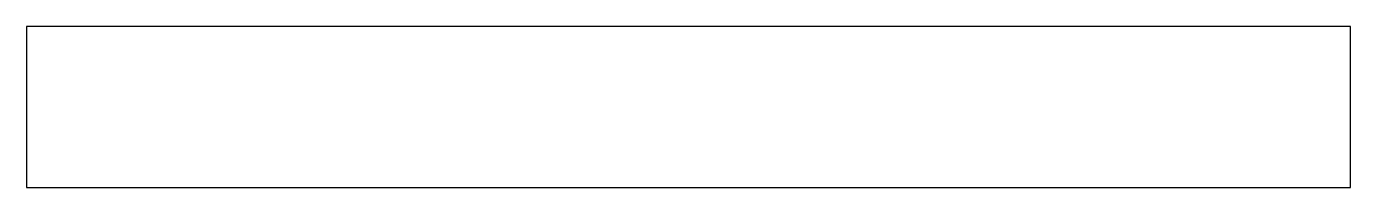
# Model space of a CAD drawing. Header units: metres. Extents: x -107 to 107, y -13 to 13.
import ezdxf

# ---------------------------------------------------------------- set-up
doc = ezdxf.new("R2010")
doc.units = ezdxf.units.M

msp = doc.modelspace()

# ---------------------------------------------------------------- linework, layer by layer
for p, q in [((106.68, 13), (-106.68, 13)), ((-106.68, 13), (-106.68, -13)), ((106.68, -13), (106.68, 13)), ((-106.68, -13), (106.68, -13))]:
    msp.add_line(p, q)

doc.saveas('drawing.dxf')
